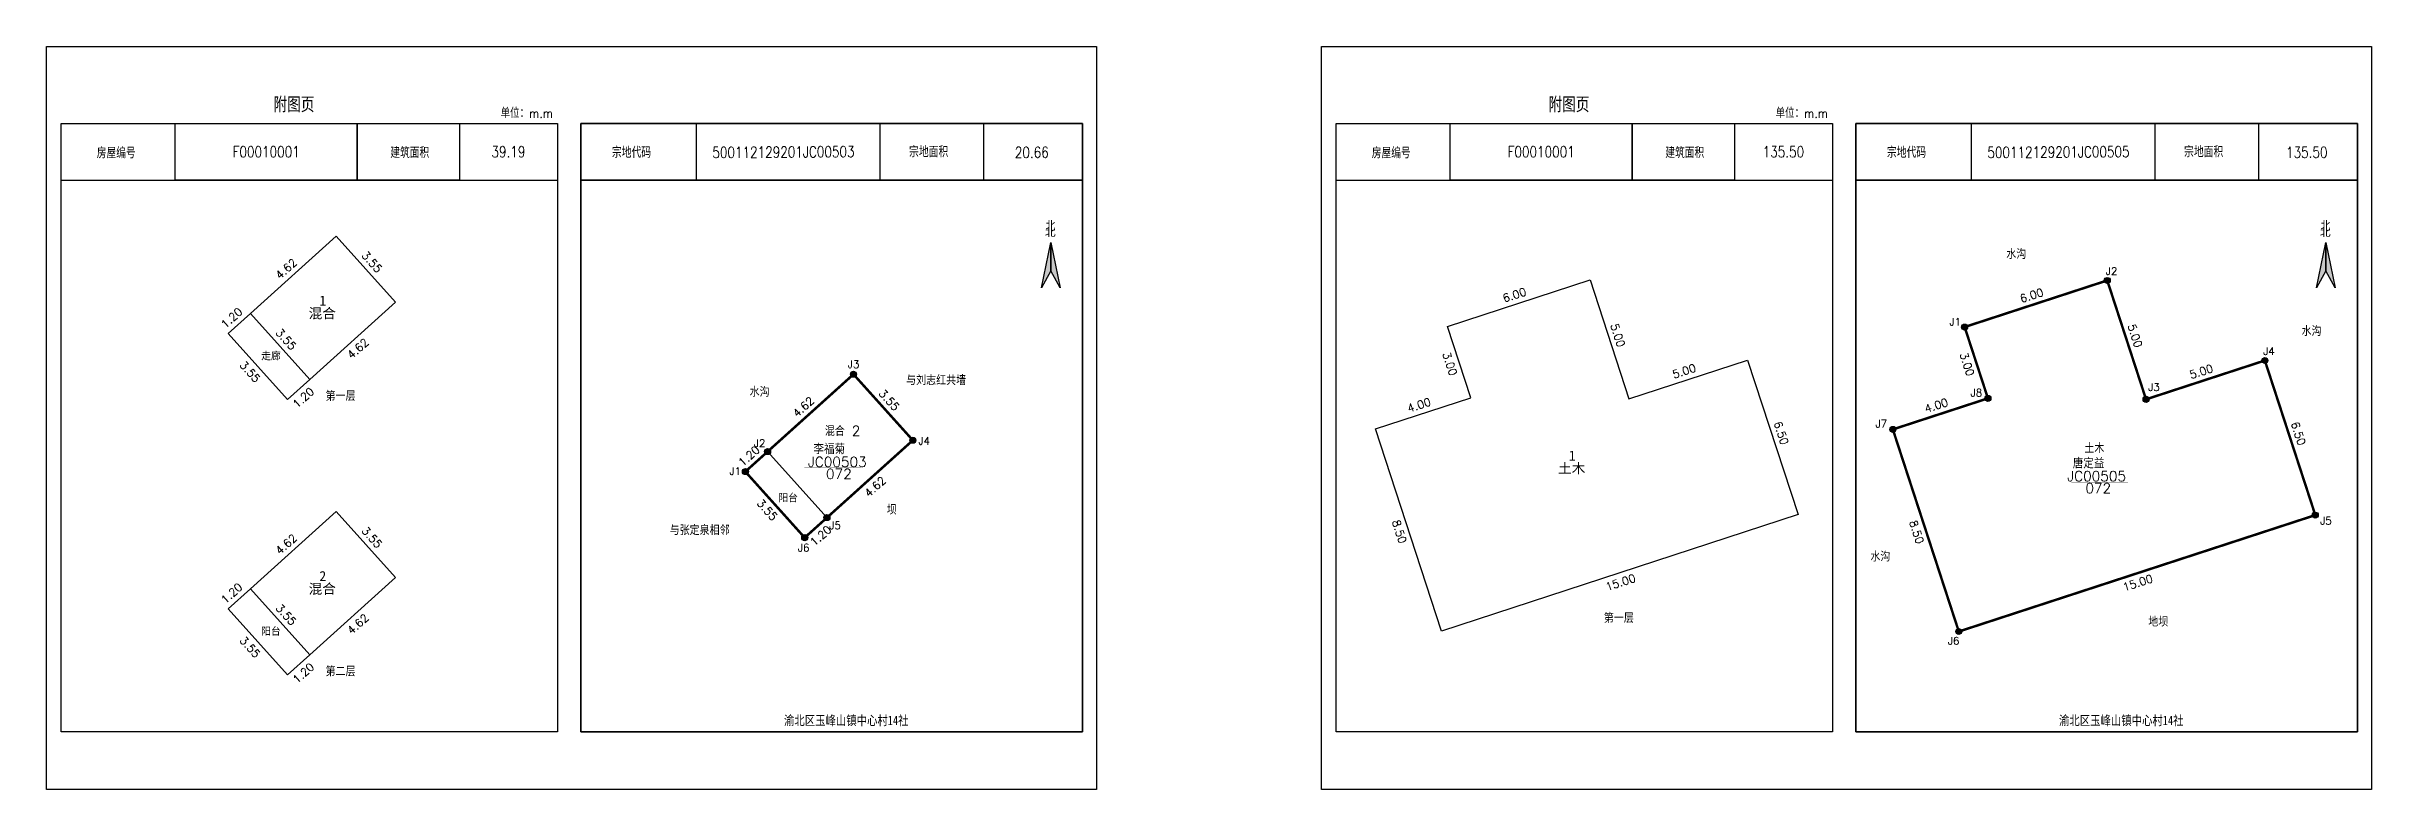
# Model space of a CAD drawing. Extents: x 36371590 to 36372043, y 3282005 to 3283161.
# Drawn here: x 36371692.3 to 36371785.3, y 3282004.5 to 3282034.2 of the extents above; entities that cross this region are included whole.
import ezdxf
from ezdxf.enums import TextEntityAlignment as Align

# ---------------------------------------------------------------- set-up
doc = ezdxf.new("R2010")
doc.units = 0
doc.header["$LTSCALE"] = 0.5
doc.linetypes.add('DASHED', pattern=[0.75, 0.5, -0.25])
doc.layers.get('0').update_dxf_attribs({"linetype": 'CONTINUOUS'})
doc.layers.add('_JMD_内', color=6, linetype='CONTINUOUS', true_color=0xff00ff)
doc.layers.add('_JZD_内', color=1, linetype='CONTINUOUS', true_color=0xff0000)
for name, color, linetype in [('_宗地图注记', 7, 'CONTINUOUS'), ('DLSS', 4, 'CONTINUOUS'), ('JZP', 1, 'CONTINUOUS'), ('TK', 7, 'CONTINUOUS'), ('ZJ', 7, 'CONTINUOUS'), ('内图框', 7, 'CONTINUOUS'), ('四至', 7, 'CONTINUOUS')]:
    doc.layers.add(name, color=color, linetype=linetype)
doc.layers.add('外图框', color=3, linetype='CONTINUOUS', plot=False)
doc.styles.add('HZ', font='rs.shx', dxfattribs={"width": 0.8, "bigfont": 'hztxt.shx'})
doc.styles.add('宋体', font='')
doc.styles.add('黑体', font='simhei.ttf')
doc.styles.get('宋体').set_extended_font_data('SimSun')

# ---------------------------------------------------------------- blocks, each defined once
blk = doc.blocks.new('指北针')
at = {"layer": '', "linetype": 'Continuous'}
for points in [[(0, 1.134), (0, 0), (-0.381, -0.676)], [(0, 1.134), (0.371, -0.68), (0, 0)]]:
    blk.add_hatch(color=7, dxfattribs=at).paths.add_polyline_path(points)
for points in [[(0, 1.134), (0, 0), (-0.381, -0.676)], [(0, 1.134), (0.371, -0.68), (0, 0)]]:
    blk.add_lwpolyline(points, close=True, dxfattribs=at)
at = {"layer": '', "linetype": 'DASHED', "style": '宋体', "width": 1}
blk.add_text('北', height=0.315, dxfattribs=at).set_placement((-0.24, 1.388))

msp = doc.modelspace()

# ---------------------------------------------------------------- hatches: boundary and pattern name
at = {"linetype": 'Continuous'}
h = msp.add_hatch(color=1, dxfattribs=at)
edge = h.paths.add_edge_path()
edge.add_arc((36371774.686, 3282024.865), 0.12, 0, 360)
at = {"linetype": 'Continuous', "true_color": 0x000000}
h = msp.add_hatch(color=18, dxfattribs=at)
edge = h.paths.add_edge_path()
edge.add_arc((36371774.686, 3282024.865), 0.11, 0, 360)
at = {"linetype": 'Continuous', "true_color": 0xffffff}
h = msp.add_hatch(color=7, dxfattribs=at)
edge = h.paths.add_edge_path(flags=0)
edge.add_arc((36371774.686, 3282024.865), 0.096, 0, 360)
at = {"linetype": 'Continuous'}
h = msp.add_hatch(color=1, dxfattribs=at)
edge = h.paths.add_edge_path()
edge.add_arc((36371768.982, 3282023.003), 0.12, 0, 360)
at = {"linetype": 'Continuous', "true_color": 0x000000}
h = msp.add_hatch(color=18, dxfattribs=at)
edge = h.paths.add_edge_path()
edge.add_arc((36371768.982, 3282023.003), 0.11, 0, 360)
at = {"linetype": 'Continuous', "true_color": 0xffffff}
h = msp.add_hatch(color=7, dxfattribs=at)
edge = h.paths.add_edge_path(flags=0)
edge.add_arc((36371768.982, 3282023.003), 0.096, 0, 360)
at = {"linetype": 'Continuous'}
h = msp.add_hatch(color=1, dxfattribs=at)
edge = h.paths.add_edge_path()
edge.add_arc((36371724.535, 3282021.113), 0.12, 0, 360)
at = {"linetype": 'Continuous', "true_color": 0x000000}
h = msp.add_hatch(color=18, dxfattribs=at)
edge = h.paths.add_edge_path()
edge.add_arc((36371724.535, 3282021.113), 0.11, 0, 360)
at = {"linetype": 'Continuous', "true_color": 0xffffff}
h = msp.add_hatch(color=7, dxfattribs=at)
edge = h.paths.add_edge_path(flags=0)
edge.add_arc((36371724.535, 3282021.113), 0.096, 0, 360)
at = {"linetype": 'Continuous'}
h = msp.add_hatch(color=1, dxfattribs=at)
edge = h.paths.add_edge_path()
edge.add_arc((36371780.99, 3282021.664), 0.12, 0, 360)
at = {"linetype": 'Continuous', "true_color": 0x000000}
h = msp.add_hatch(color=18, dxfattribs=at)
edge = h.paths.add_edge_path()
edge.add_arc((36371780.99, 3282021.664), 0.11, 0, 360)
at = {"linetype": 'Continuous', "true_color": 0xffffff}
h = msp.add_hatch(color=7, dxfattribs=at)
edge = h.paths.add_edge_path(flags=0)
edge.add_arc((36371780.99, 3282021.664), 0.096, 0, 360)
at = {"linetype": 'Continuous'}
h = msp.add_hatch(color=1, dxfattribs=at)
edge = h.paths.add_edge_path()
edge.add_arc((36371769.913, 3282020.151), 0.12, 0, 360)
at = {"linetype": 'Continuous', "true_color": 0x000000}
h = msp.add_hatch(color=18, dxfattribs=at)
edge = h.paths.add_edge_path()
edge.add_arc((36371769.913, 3282020.151), 0.11, 0, 360)
at = {"linetype": 'Continuous', "true_color": 0xffffff}
h = msp.add_hatch(color=7, dxfattribs=at)
edge = h.paths.add_edge_path(flags=0)
edge.add_arc((36371769.913, 3282020.151), 0.096, 0, 360)
at = {"linetype": 'Continuous'}
h = msp.add_hatch(color=1, dxfattribs=at)
edge = h.paths.add_edge_path()
edge.add_arc((36371776.237, 3282020.112), 0.12, 0, 360)
at = {"linetype": 'Continuous', "true_color": 0x000000}
h = msp.add_hatch(color=18, dxfattribs=at)
edge = h.paths.add_edge_path()
edge.add_arc((36371776.237, 3282020.112), 0.11, 0, 360)
at = {"linetype": 'Continuous', "true_color": 0xffffff}
h = msp.add_hatch(color=7, dxfattribs=at)
edge = h.paths.add_edge_path(flags=0)
edge.add_arc((36371776.237, 3282020.112), 0.096, 0, 360)
at = {"linetype": 'Continuous'}
h = msp.add_hatch(color=1, dxfattribs=at)
edge = h.paths.add_edge_path()
edge.add_arc((36371726.909, 3282018.475), 0.12, 0, 360)
at = {"linetype": 'Continuous', "true_color": 0x000000}
h = msp.add_hatch(color=18, dxfattribs=at)
edge = h.paths.add_edge_path()
edge.add_arc((36371726.909, 3282018.475), 0.11, 0, 360)
at = {"linetype": 'Continuous', "true_color": 0xffffff}
h = msp.add_hatch(color=7, dxfattribs=at)
edge = h.paths.add_edge_path(flags=0)
edge.add_arc((36371726.909, 3282018.475), 0.096, 0, 360)
at = {"linetype": 'Continuous'}
h = msp.add_hatch(color=1, dxfattribs=at)
edge = h.paths.add_edge_path()
edge.add_arc((36371766.11, 3282018.91), 0.12, 0, 360)
at = {"linetype": 'Continuous', "true_color": 0x000000}
h = msp.add_hatch(color=18, dxfattribs=at)
edge = h.paths.add_edge_path()
edge.add_arc((36371766.11, 3282018.91), 0.11, 0, 360)
at = {"linetype": 'Continuous', "true_color": 0xffffff}
h = msp.add_hatch(color=7, dxfattribs=at)
edge = h.paths.add_edge_path(flags=0)
edge.add_arc((36371766.11, 3282018.91), 0.096, 0, 360)
at = {"linetype": 'Continuous'}
h = msp.add_hatch(color=1, dxfattribs=at)
edge = h.paths.add_edge_path()
edge.add_arc((36371721.101, 3282018.023), 0.12, 0, 360)
at = {"linetype": 'Continuous', "true_color": 0x000000}
h = msp.add_hatch(color=18, dxfattribs=at)
edge = h.paths.add_edge_path()
edge.add_arc((36371721.101, 3282018.023), 0.11, 0, 360)
at = {"linetype": 'Continuous', "true_color": 0xffffff}
h = msp.add_hatch(color=7, dxfattribs=at)
edge = h.paths.add_edge_path(flags=0)
edge.add_arc((36371721.101, 3282018.023), 0.096, 0, 360)
at = {"linetype": 'Continuous'}
h = msp.add_hatch(color=1, dxfattribs=at)
edge = h.paths.add_edge_path()
edge.add_arc((36371720.209, 3282017.221), 0.12, 0, 360)
at = {"linetype": 'Continuous', "true_color": 0x000000}
h = msp.add_hatch(color=18, dxfattribs=at)
edge = h.paths.add_edge_path()
edge.add_arc((36371720.209, 3282017.221), 0.11, 0, 360)
at = {"linetype": 'Continuous', "true_color": 0xffffff}
h = msp.add_hatch(color=7, dxfattribs=at)
edge = h.paths.add_edge_path(flags=0)
edge.add_arc((36371720.209, 3282017.221), 0.096, 0, 360)
at = {"linetype": 'Continuous'}
h = msp.add_hatch(color=1, dxfattribs=at)
edge = h.paths.add_edge_path()
edge.add_arc((36371783.008, 3282015.484), 0.12, 0, 360)
at = {"linetype": 'Continuous', "true_color": 0x000000}
h = msp.add_hatch(color=18, dxfattribs=at)
edge = h.paths.add_edge_path()
edge.add_arc((36371783.008, 3282015.484), 0.11, 0, 360)
at = {"linetype": 'Continuous', "true_color": 0xffffff}
h = msp.add_hatch(color=7, dxfattribs=at)
edge = h.paths.add_edge_path(flags=0)
edge.add_arc((36371783.008, 3282015.484), 0.096, 0, 360)
at = {"linetype": 'Continuous'}
h = msp.add_hatch(color=1, dxfattribs=at)
edge = h.paths.add_edge_path()
edge.add_arc((36371722.583, 3282014.582), 0.12, 0, 360)
at = {"linetype": 'Continuous', "true_color": 0x000000}
h = msp.add_hatch(color=18, dxfattribs=at)
edge = h.paths.add_edge_path()
edge.add_arc((36371722.583, 3282014.582), 0.11, 0, 360)
at = {"linetype": 'Continuous', "true_color": 0xffffff}
h = msp.add_hatch(color=7, dxfattribs=at)
edge = h.paths.add_edge_path(flags=0)
edge.add_arc((36371722.583, 3282014.582), 0.096, 0, 360)
at = {"linetype": 'Continuous'}
h = msp.add_hatch(color=1, dxfattribs=at)
edge = h.paths.add_edge_path()
edge.add_arc((36371723.475, 3282015.384), 0.12, 0, 360)
at = {"linetype": 'Continuous', "true_color": 0x000000}
h = msp.add_hatch(color=18, dxfattribs=at)
edge = h.paths.add_edge_path()
edge.add_arc((36371723.475, 3282015.384), 0.11, 0, 360)
at = {"linetype": 'Continuous', "true_color": 0xffffff}
h = msp.add_hatch(color=7, dxfattribs=at)
edge = h.paths.add_edge_path(flags=0)
edge.add_arc((36371723.475, 3282015.384), 0.096, 0, 360)
at = {"linetype": 'Continuous'}
h = msp.add_hatch(color=1, dxfattribs=at)
edge = h.paths.add_edge_path()
edge.add_arc((36371768.748, 3282010.83), 0.12, 0, 360)
at = {"linetype": 'Continuous', "true_color": 0x000000}
h = msp.add_hatch(color=18, dxfattribs=at)
edge = h.paths.add_edge_path()
edge.add_arc((36371768.748, 3282010.83), 0.11, 0, 360)
at = {"linetype": 'Continuous', "true_color": 0xffffff}
h = msp.add_hatch(color=7, dxfattribs=at)
edge = h.paths.add_edge_path(flags=0)
edge.add_arc((36371768.748, 3282010.83), 0.096, 0, 360)

# ---------------------------------------------------------------- linework, layer by layer
at = {"color": 7, "linetype": 'Continuous'}
for centre in [(36371774.686, 3282024.865), (36371768.982, 3282023.003), (36371724.535, 3282021.113), (36371780.99, 3282021.664), (36371769.913, 3282020.151), (36371776.237, 3282020.112), (36371726.909, 3282018.475), (36371766.11, 3282018.91), (36371721.101, 3282018.023), (36371720.209, 3282017.221), (36371783.008, 3282015.484), (36371722.583, 3282014.582), (36371723.475, 3282015.384), (36371768.748, 3282010.83)]:
    msp.add_circle(centre, 0.11, dxfattribs=at)
at = {"layer": '_JMD_内', "linetype": 'Continuous'}
for points in [[(36371700.412, 3282023.545), (36371703.847, 3282026.636), (36371706.221, 3282023.997), (36371702.787, 3282020.906)], [(36371748.294, 3282023.021), (36371753.997, 3282024.883), (36371755.549, 3282020.13), (36371760.302, 3282021.681), (36371762.319, 3282015.502), (36371748.059, 3282010.847), (36371745.422, 3282018.928), (36371749.225, 3282020.169)], [(36371768.982, 3282023.003), (36371774.686, 3282024.865), (36371776.237, 3282020.112), (36371780.99, 3282021.664), (36371783.008, 3282015.484), (36371768.748, 3282010.83), (36371766.11, 3282018.91), (36371769.913, 3282020.151)], [(36371699.52, 3282022.743), (36371700.412, 3282023.545), (36371702.787, 3282020.906), (36371701.895, 3282020.104)], [(36371721.101, 3282018.023), (36371724.535, 3282021.113), (36371726.909, 3282018.475), (36371723.475, 3282015.384)], [(36371720.209, 3282017.221), (36371721.101, 3282018.023), (36371723.475, 3282015.384), (36371722.583, 3282014.582)], [(36371700.412, 3282012.536), (36371703.847, 3282015.626), (36371706.221, 3282012.987), (36371702.787, 3282009.897)], [(36371699.52, 3282011.733), (36371700.412, 3282012.536), (36371702.787, 3282009.897), (36371701.895, 3282009.094)]]:
    msp.add_lwpolyline(points, close=True, dxfattribs=at)
at = {"layer": '_JZD_内', "linetype": 'Continuous', "const_width": 0.1}
for points in [[(36371768.982, 3282023.003), (36371774.686, 3282024.865), (36371776.237, 3282020.112), (36371780.99, 3282021.664), (36371783.008, 3282015.484), (36371768.748, 3282010.83), (36371766.11, 3282018.91), (36371769.913, 3282020.151)], [(36371720.209, 3282017.221), (36371721.101, 3282018.023), (36371724.535, 3282021.113), (36371726.909, 3282018.475), (36371723.475, 3282015.384), (36371722.583, 3282014.582)]]:
    msp.add_lwpolyline(points, close=True, dxfattribs=at)
at = {"layer": 'DLSS', "color": 1, "linetype": 'Continuous', "const_width": 0.01}
for points in [[(36371722.573, 3282017.369), (36371724.835, 3282017.369)], [(36371773.251, 3282016.8), (36371775.514, 3282016.8)]]:
    msp.add_lwpolyline(points, dxfattribs=at)
at = {"layer": 'JZP', "color": 1, "linetype": 'Continuous'}
for centre in [(36371774.686, 3282024.865), (36371768.982, 3282023.003), (36371724.535, 3282021.113), (36371780.99, 3282021.664), (36371769.913, 3282020.151), (36371776.237, 3282020.112), (36371726.909, 3282018.475), (36371766.11, 3282018.91), (36371721.101, 3282018.023), (36371720.209, 3282017.221), (36371783.008, 3282015.484), (36371722.583, 3282014.582), (36371723.475, 3282015.384), (36371768.748, 3282010.83)]:
    msp.add_circle(centre, 0.12, dxfattribs=at)
at = {"layer": '内图框', "linetype": 'Continuous'}
for points in [[(36371692.842, 3282031.139), (36371712.691, 3282031.139), (36371712.691, 3282006.821), (36371692.842, 3282006.821)], [(36371697.405, 3282031.139), (36371704.681, 3282031.139), (36371704.681, 3282028.875), (36371697.405, 3282028.875)], [(36371704.681, 3282031.139), (36371708.772, 3282031.139), (36371708.772, 3282028.875), (36371704.681, 3282028.875)], [(36371713.635, 3282031.139), (36371733.691, 3282031.139), (36371733.691, 3282006.821), (36371713.635, 3282006.821)], [(36371713.635, 3282031.139), (36371718.246, 3282031.139), (36371718.246, 3282028.875), (36371713.635, 3282028.875)], [(36371713.635, 3282028.875), (36371733.691, 3282028.875), (36371733.691, 3282031.139), (36371713.635, 3282031.139)], [(36371725.597, 3282031.139), (36371729.731, 3282031.139), (36371729.731, 3282028.875), (36371725.597, 3282028.875)], [(36371743.842, 3282031.139), (36371763.691, 3282031.139), (36371763.691, 3282006.821), (36371743.842, 3282006.821)], [(36371748.405, 3282031.139), (36371755.681, 3282031.139), (36371755.681, 3282028.875), (36371748.405, 3282028.875)], [(36371755.681, 3282031.139), (36371759.772, 3282031.139), (36371759.772, 3282028.875), (36371755.681, 3282028.875)], [(36371764.635, 3282031.139), (36371784.691, 3282031.139), (36371784.691, 3282006.821), (36371764.635, 3282006.821)], [(36371764.635, 3282031.139), (36371769.246, 3282031.139), (36371769.246, 3282028.875), (36371764.635, 3282028.875)], [(36371764.635, 3282028.875), (36371784.691, 3282028.875), (36371784.691, 3282031.139), (36371764.635, 3282031.139)], [(36371776.597, 3282031.139), (36371780.731, 3282031.139), (36371780.731, 3282028.875), (36371776.597, 3282028.875)], [(36371692.842, 3282028.875), (36371712.691, 3282028.875), (36371712.691, 3282006.821), (36371692.842, 3282006.821)], [(36371743.842, 3282028.875), (36371763.691, 3282028.875), (36371763.691, 3282006.821), (36371743.842, 3282006.821)]]:
    msp.add_lwpolyline(points, close=True, dxfattribs=at)
for points in [[(36371693.406, 3282028.875), (36371712.549, 3282028.875)], [(36371744.406, 3282028.875), (36371763.549, 3282028.875)]]:
    msp.add_lwpolyline(points, dxfattribs=at)
at = {"layer": '内图框', "color": 7, "linetype": 'Continuous', "flags": 128}
for points in [[(36371713.635, 3282028.875), (36371713.635, 3282006.821), (36371733.691, 3282006.821), (36371733.691, 3282028.875), (36371713.635, 3282028.875)], [(36371764.635, 3282028.875), (36371764.635, 3282006.821), (36371784.691, 3282006.821), (36371784.691, 3282028.875), (36371764.635, 3282028.875)]]:
    msp.add_lwpolyline(points, close=True, dxfattribs=at)
at = {"layer": '外图框', "linetype": 'Continuous', "flags": 128}
for points in [[(36371713.256, 3282004.516), (36371692.256, 3282004.516), (36371692.256, 3282034.216), (36371713.256, 3282034.216), (36371734.256, 3282034.216), (36371734.256, 3282004.516)], [(36371764.256, 3282004.516), (36371743.256, 3282004.516), (36371743.256, 3282034.216), (36371764.256, 3282034.216), (36371785.256, 3282034.216), (36371785.256, 3282004.516)]]:
    msp.add_lwpolyline(points, close=True, dxfattribs=at)

# ---------------------------------------------------------------- block references
at = {"layer": '内图框', "linetype": 'Continuous'}
for p in [(36371732.433, 3282025.248), (36371783.433, 3282025.248)]:
    msp.add_blockref('指北针', p, dxfattribs=at)

# ---------------------------------------------------------------- texts
at = {"color": 7, "linetype": 'Continuous', "style": 'HZ'}
for s, rotation, p in [('3.55', 311.98109, (36371704.833, 3282025.853)), ('4.62', 41.98021, (36371701.592, 3282024.89)), ('6.00', 18.07741, (36371750.566, 3282023.983)), ('1.20', 41.98011, (36371699.412, 3282022.928)), ('5.00', 288.07873, (36371754.807, 3282023.078)), ('3.55', 311.97881, (36371701.399, 3282022.763)), ('4.62', 41.98029, (36371704.462, 3282021.701)), ('3.55', 311.98122, (36371699.957, 3282021.465)), ('3.00', 288.07864, (36371748.09, 3282021.937)), ('5.00', 18.07764, (36371757.353, 3282020.939)), ('1.20', 41.9865, (36371702.282, 3282019.739)), ('4.00', 18.07711, (36371746.751, 3282019.582)), ('6.50', 288.07843, (36371761.342, 3282019.171)), ('4.62', 41.98021, (36371701.592, 3282013.88)), ('3.55', 311.98109, (36371704.833, 3282014.843)), ('8.50', 288.07706, (36371746.071, 3282015.23)), ('15.00', 18.07753, (36371754.68, 3282012.451)), ('1.20', 41.98011, (36371699.412, 3282011.919)), ('3.55', 311.97881, (36371701.399, 3282011.753)), ('4.62', 41.98029, (36371704.462, 3282010.691)), ('3.55', 311.98122, (36371699.957, 3282010.456)), ('1.20', 41.9865, (36371702.282, 3282008.729))]:
    msp.add_text(s, height=0.32, rotation=rotation, dxfattribs=at).set_placement(p)
at = {"color": 7, "linetype": 'Continuous'}
for s, height, style, p in [('1', 0.4, '黑体', (36371703.173, 3282023.86)), ('混合', 0.4, '黑体', (36371702.741, 3282023.35)), ('走廊', 0.3, 'HZ', (36371700.843, 3282021.675)), ('第一层', 0.4, 'HZ', (36371703.418, 3282020.05)), ('土木', 0.4, '黑体', (36371752.719, 3282017.154)), ('1', 0.4, '黑体', (36371753.15, 3282017.664)), ('混合', 0.4, '黑体', (36371702.741, 3282012.338)), ('2', 0.4, '黑体', (36371703.173, 3282012.848)), ('阳台', 0.3, 'HZ', (36371700.843, 3282010.665)), ('第一层', 0.4, 'HZ', (36371754.549, 3282011.175)), ('第二层', 0.4, 'HZ', (36371703.418, 3282009.041))]:
    msp.add_text(s, height=height, dxfattribs=dict(at, style=style)).set_placement(p)
at = {"layer": '_宗地图注记', "color": 7, "linetype": 'Continuous', "style": 'HZ'}
for s, p in [('J2', (36371774.625, 3282025.088)), ('J1', (36371768.373, 3282023.057)), ('J4', (36371780.923, 3282021.887)), ('J3', (36371724.306, 3282021.363)), ('J8', (36371769.219, 3282020.227)), ('J3', (36371776.322, 3282020.449)), ('J2', (36371720.548, 3282018.209)), ('J4', (36371727.131, 3282018.299)), ('J7', (36371765.416, 3282018.986)), ('J1', (36371719.573, 3282017.093)), ('阳台', (36371721.532, 3282016.003)), ('J5', (36371723.566, 3282014.924)), ('J5', (36371783.202, 3282015.109)), ('J6', (36371722.312, 3282014.032)), ('J6', (36371768.309, 3282010.307))]:
    msp.add_text(s, height=0.3, dxfattribs=at).set_placement(p)
at = {"layer": '_宗地图注记', "color": 1, "linetype": 'Continuous', "style": 'HZ'}
for s, height, p in [('李福菊', 0.42, (36371722.937, 3282017.919)), ('JC00503', 0.4, (36371722.713, 3282017.409)), ('唐定益', 0.42, (36371773.31, 3282017.35)), ('072', 0.4, (36371723.437, 3282016.929)), ('JC00505', 0.4, (36371773.087, 3282016.84)), ('072', 0.4, (36371773.811, 3282016.36))]:
    msp.add_text(s, height=height, dxfattribs=at).set_placement(p)
at = {"layer": '_宗地图注记', "color": 6, "linetype": 'Continuous', "style": 'HZ'}
for s, p in [('混合 2', (36371723.39, 3282018.649)), ('土木', (36371773.769, 3282017.96))]:
    msp.add_text(s, height=0.4, dxfattribs=at).set_placement(p)
at = {"layer": 'TK', "linetype": 'Continuous', "style": 'HZ', "width": 0.9}
for p in [(36371701.336, 3282031.588), (36371752.336, 3282031.588)]:
    msp.add_text('附图页', height=0.6067, dxfattribs=at).set_placement(p)
at = {"layer": 'TK', "linetype": 'DASHED', "style": 'HZ', "width": 0.9}
for s, height, p in [('单位：m.m', 0.3529, (36371710.417, 3282031.367)), ('单位：m.m', 0.3529, (36371761.417, 3282031.367)), ('北', 0.411, (36371732.221, 3282026.84)), ('北', 0.411, (36371783.221, 3282026.84))]:
    msp.add_text(s, height=height, dxfattribs=at).set_placement(p)
at = {"layer": 'TK', "linetype": 'Continuous', "style": 'HZ', "width": 0.8}
for p in [(36371695.044, 3282029.99), (36371746.044, 3282029.99)]:
    msp.add_text('房屋编号', height=0.4411, dxfattribs=at).set_placement(p, align=Align.MIDDLE)
for s, height, p in [('建筑面积', 0.4411, (36371706.786, 3282029.976)), ('宗地代码', 0.4457, (36371715.656, 3282029.987)), ('宗地面积', 0.4457, (36371727.542, 3282030.011)), ('建筑面积', 0.4411, (36371757.786, 3282029.976)), ('宗地代码', 0.4457, (36371766.656, 3282029.987)), ('宗地面积', 0.4457, (36371778.542, 3282030.011))]:
    msp.add_text(s, height=height, dxfattribs=at).set_placement(p, align=Align.MIDDLE_CENTER)
at = {"layer": 'TK', "linetype": 'DASHED', "style": '黑体', "width": 0.8}
for p in [(36371724.246, 3282007.087), (36371775.246, 3282007.087)]:
    msp.add_text('渝北区玉峰山镇中心村14社', height=0.38062, dxfattribs=at).set_placement(p, align=Align.CENTER)
at = {"layer": 'ZJ', "color": 7, "linetype": 'Continuous', "style": 'HZ'}
for s, rotation, p in [('6.00', 18.07741, (36371771.254, 3282023.966)), ('5.00', 288.07873, (36371775.496, 3282023.061)), ('3.00', 288.07864, (36371768.778, 3282021.92)), ('5.00', 18.07764, (36371778.042, 3282020.922)), ('3.55', 311.98109, (36371725.522, 3282020.331)), ('4.62', 41.98021, (36371722.281, 3282019.368)), ('4.00', 18.07711, (36371767.44, 3282019.565)), ('6.50', 288.07843, (36371782.031, 3282019.154)), ('1.20', 41.98011, (36371720.101, 3282017.406)), ('4.62', 41.98029, (36371725.15, 3282016.179)), ('3.55', 311.98122, (36371720.645, 3282015.943)), ('1.20', 41.9865, (36371722.97, 3282014.217)), ('8.50', 288.07706, (36371766.76, 3282015.213)), ('15.00', 18.07753, (36371775.369, 3282012.433))]:
    msp.add_text(s, height=0.32, rotation=rotation, dxfattribs=at).set_placement(p)
at = {"layer": '内图框', "char_height": 0.44, "attachment_point": 5, "style": 'HZ'}
for s, insert, width in [('F00010001', (36371701.043, 3282030.007), 7.27551), ('39.19', (36371710.732, 3282030.007), 3.91863), ('F00010001', (36371752.043, 3282030.007), 7.27551), ('135.50', (36371761.732, 3282030.007), 3.91863)]:
    msp.add_mtext(s, dxfattribs=dict(at, insert=insert, width=width))
at = {"layer": '内图框', "char_height": 0.44, "attachment_point": 5, "rotation": 0.3525, "style": 'HZ'}
for s, insert, width in [('500112129201JC00503', (36371721.734, 3282029.998), 7.22325), ('20.66', (36371731.667, 3282029.985), 4.24961), ('500112129201JC00505', (36371772.734, 3282029.998), 7.22325), ('135.50', (36371782.667, 3282029.985), 4.24961)]:
    msp.add_mtext(s, dxfattribs=dict(at, insert=insert, width=width))
at = {"layer": '四至', "color": 7, "linetype": 'Continuous', "style": 'HZ'}
for s, p in [('水沟', (36371770.648, 3282025.722)), ('水沟', (36371782.456, 3282022.643)), ('水沟', (36371720.38, 3282020.213)), ('与刘志红共墙', (36371726.64, 3282020.678)), ('坝', (36371725.865, 3282015.503)), ('与张定泉相邻', (36371717.181, 3282014.685)), ('水沟', (36371765.21, 3282013.629)), ('地坝', (36371776.328, 3282011.023))]:
    msp.add_text(s, height=0.4, dxfattribs=at).set_placement(p)

doc.saveas('drawing.dxf')
